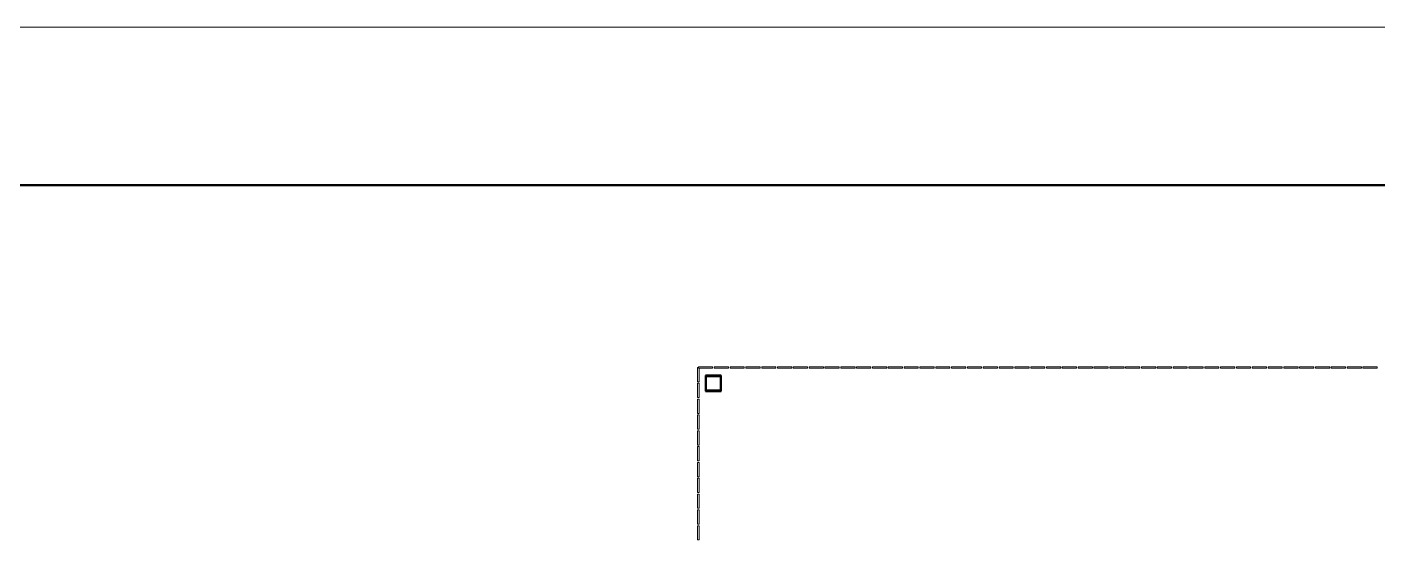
# Model space of a CAD drawing. Header units: millimetres. Extents: x 2140 to 223837, y 2113 to 170313.
# Drawn here: x 17912 to 26464, y 167066 to 170313 of the extents above; entities that cross this region are included whole.
import ezdxf

# ---------------------------------------------------------------- set-up
doc = ezdxf.new("R2010")
doc.units = ezdxf.units.MM
for name, color, linetype, lineweight in [('A-GLAZ-CWMG', 7, 'Continuous', 18), ('G-ANNO-TTLB', 7, 'Continuous', 30), ('G-ANNO-TTLB-THIN', 7, 'Continuous', 20), ('S-COLS', 7, 'Continuous', 18)]:
    doc.layers.add(name, color=color, linetype=linetype, lineweight=lineweight)
doc.layers.add('Стены', color=7, linetype='Continuous')

# ---------------------------------------------------------------- blocks, each defined once
blk = doc.blocks.new('_Лист АР - А1К-736802-План на отм_ 0_000')
at = {"layer": 'G-ANNO-TTLB', "lineweight": 50}
blk.add_line((-197, 687.5), (-766, 687.5), dxfattribs=at)
at = {"layer": 'G-ANNO-TTLB-THIN'}
blk.add_line((-786, 692.5), (-192, 692.5), dxfattribs=at)
blk = doc.blocks.new('Прямоугольный импост - 50х150 2-678927-В_АР_ПЭ_01 Этаж')
at = {"layer": 'A-GLAZ-CWMG'}
for p, q in [((54361.6, -48877.8), (54361.6, -48867.8)), ((54361.6, -48867.8), (54451.7, -48867.8)), ((54451.7, -48877.8), (54361.6, -48877.8)), ((54451.7, -48867.8), (54451.7, -48877.8))]:
    blk.add_line(p, q, dxfattribs=at)
blk = doc.blocks.new('Прямоугольный импост - 50х150 2-V126-В_АР_ПЭ_01 Этаж')
at = {"layer": 'A-GLAZ-CWMG'}
for p, q in [((-41753.1, 83527.2), (-41748.1, 83527.2)), ((-41753.1, 83437), (-41753.1, 83527.2)), ((-41743.1, 83522.2), (-41743.1, 83437)), ((-41743.1, 83437), (-41753.1, 83437))]:
    blk.add_line(p, q, dxfattribs=at)
blk = doc.blocks.new('Прямоугольный импост - 50х150 2-678926-В_АР_ПЭ_01 Этаж')
at = {"layer": 'A-GLAZ-CWMG'}
for p, q in [((54461.7, -48877.8), (54461.7, -48867.8)), ((54461.7, -48867.8), (54551.9, -48867.8)), ((54551.9, -48877.8), (54461.7, -48877.8)), ((54551.9, -48867.8), (54551.9, -48877.8))]:
    blk.add_line(p, q, dxfattribs=at)
blk = doc.blocks.new('Гнутый квадратный профиль _ТУ 36-2287-80_-Колонна - гнутый квадрат_ проф_100x4-745896-В_АР_ПЭ_01 Этаж')
at = {"layer": 'S-COLS', "lineweight": 9}
h = blk.add_hatch(dxfattribs=at)
h.set_pattern_fill('FP_142', color=256, style=0, pattern_type=2)
h.set_pattern_definition([(45, (41653.1, -83427.18), (-212.132, 212.132), [])])
h.paths.add_polyline_path([(-50, -50), (50, -50), (50, 50), (-50, 50)], flags=0)
h.paths.add_polyline_path([(46, -46), (-46, -46), (-46, 46), (46, 46)], flags=0)
at = {"layer": 'S-COLS', "lineweight": 40}
for p, q in [((50, 50), (-50, 50)), ((-50, 50), (-50, -50)), ((-46, -46), (-46, 46)), ((-46, 46), (46, 46)), ((46, 46), (46, -46)), ((50, -50), (50, 50)), ((-50, -50), (50, -50)), ((46, -46), (-46, -46))]:
    blk.add_line(p, q, dxfattribs=at)
blk = doc.blocks.new('Помещение')
at = {"lineweight": 9, "xscale": 200, "yscale": 200, "zscale": 200}
blk.add_blockref('_Лист АР - А1К-736802-План на отм_ 0_000', (157200, 29700), dxfattribs=at)
for name, p in [('Прямоугольный импост - 50х150 2-V126-В_АР_ПЭ_01 Этаж', (61770, 82517.7536)), ('Гнутый квадратный профиль _ТУ 36-2287-80_-Колонна - гнутый квадрат_ проф_100x4-745896-В_АР_ПЭ_01 Этаж', (20116.9036, 165944.9347))]:
    blk.add_blockref(name, p)
for name, p, rotation in [('Прямоугольный импост - 50х150 2-678926-В_АР_ПЭ_01 Этаж', (74573.8073, 117172.1157), 180), ('Прямоугольный импост - 50х150 2-678927-В_АР_ПЭ_01 Этаж', (74573.8073, 117172.1157), 180), ('Прямоугольный импост - 50х150 2-678927-В_АР_ПЭ_01 Этаж', (74673.9739, 117172.1157), 180), ('Прямоугольный импост - 50х150 2-678927-В_АР_ПЭ_01 Этаж', (74774.1406, 117172.1157), 180), ('Прямоугольный импост - 50х150 2-678927-В_АР_ПЭ_01 Этаж', (74874.3073, 117172.1157), 180), ('Прямоугольный импост - 50х150 2-678927-В_АР_ПЭ_01 Этаж', (74974.4739, 117172.1157), 180), ('Прямоугольный импост - 50х150 2-678927-В_АР_ПЭ_01 Этаж', (75074.6406, 117172.1157), 180), ('Прямоугольный импост - 50х150 2-678927-В_АР_ПЭ_01 Этаж', (75174.8073, 117172.1157), 180), ('Прямоугольный импост - 50х150 2-678927-В_АР_ПЭ_01 Этаж', (75274.9739, 117172.1157), 180), ('Прямоугольный импост - 50х150 2-678927-В_АР_ПЭ_01 Этаж', (75375.1406, 117172.1157), 180), ('Прямоугольный импост - 50х150 2-678927-В_АР_ПЭ_01 Этаж', (75475.3073, 117172.1157), 180), ('Прямоугольный импост - 50х150 2-678927-В_АР_ПЭ_01 Этаж', (75575.4739, 117172.1157), 180), ('Прямоугольный импост - 50х150 2-678927-В_АР_ПЭ_01 Этаж', (75675.6406, 117172.1157), 180), ('Прямоугольный импост - 50х150 2-678927-В_АР_ПЭ_01 Этаж', (75775.8073, 117172.1157), 180), ('Прямоугольный импост - 50х150 2-678927-В_АР_ПЭ_01 Этаж', (75875.9739, 117172.1157), 180), ('Прямоугольный импост - 50х150 2-678927-В_АР_ПЭ_01 Этаж', (75976.1406, 117172.1157), 180), ('Прямоугольный импост - 50х150 2-678927-В_АР_ПЭ_01 Этаж', (76076.3073, 117172.1157), 180), ('Прямоугольный импост - 50х150 2-678927-В_АР_ПЭ_01 Этаж', (76176.4739, 117172.1157), 180), ('Прямоугольный импост - 50х150 2-678927-В_АР_ПЭ_01 Этаж', (76276.6406, 117172.1157), 180), ('Прямоугольный импост - 50х150 2-678927-В_АР_ПЭ_01 Этаж', (76376.8073, 117172.1157), 180), ('Прямоугольный импост - 50х150 2-678927-В_АР_ПЭ_01 Этаж', (76476.9739, 117172.1157), 180), ('Прямоугольный импост - 50х150 2-678927-В_АР_ПЭ_01 Этаж', (76577.1406, 117172.1157), 180), ('Прямоугольный импост - 50х150 2-678927-В_АР_ПЭ_01 Этаж', (76677.3073, 117172.1157), 180), ('Прямоугольный импост - 50х150 2-678927-В_АР_ПЭ_01 Этаж', (76777.4739, 117172.1157), 180), ('Прямоугольный импост - 50х150 2-678927-В_АР_ПЭ_01 Этаж', (76877.6406, 117172.1157), 180), ('Прямоугольный импост - 50х150 2-678927-В_АР_ПЭ_01 Этаж', (76977.8073, 117172.1157), 180), ('Прямоугольный импост - 50х150 2-678927-В_АР_ПЭ_01 Этаж', (77077.9739, 117172.1157), 180), ('Прямоугольный импост - 50х150 2-678927-В_АР_ПЭ_01 Этаж', (77178.1406, 117172.1157), 180), ('Прямоугольный импост - 50х150 2-678927-В_АР_ПЭ_01 Этаж', (77278.3073, 117172.1157), 180), ('Прямоугольный импост - 50х150 2-678927-В_АР_ПЭ_01 Этаж', (77378.4739, 117172.1157), 180), ('Прямоугольный импост - 50х150 2-678927-В_АР_ПЭ_01 Этаж', (77478.6406, 117172.1157), 180), ('Прямоугольный импост - 50х150 2-678927-В_АР_ПЭ_01 Этаж', (77578.8073, 117172.1157), 180), ('Прямоугольный импост - 50х150 2-678927-В_АР_ПЭ_01 Этаж', (77678.9739, 117172.1157), 180), ('Прямоугольный импост - 50х150 2-678927-В_АР_ПЭ_01 Этаж', (77779.1406, 117172.1157), 180), ('Прямоугольный импост - 50х150 2-678927-В_АР_ПЭ_01 Этаж', (77879.3073, 117172.1157), 180), ('Прямоугольный импост - 50х150 2-678927-В_АР_ПЭ_01 Этаж', (77979.4739, 117172.1157), 180), ('Прямоугольный импост - 50х150 2-678927-В_АР_ПЭ_01 Этаж', (78079.6406, 117172.1157), 180), ('Прямоугольный импост - 50х150 2-678927-В_АР_ПЭ_01 Этаж', (78179.8073, 117172.1157), 180), ('Прямоугольный импост - 50х150 2-678927-В_АР_ПЭ_01 Этаж', (78279.9739, 117172.1157), 180), ('Прямоугольный импост - 50х150 2-678927-В_АР_ПЭ_01 Этаж', (78380.1406, 117172.1157), 180), ('Прямоугольный импост - 50х150 2-678927-В_АР_ПЭ_01 Этаж', (78480.3073, 117172.1157), 180), ('Прямоугольный импост - 50х150 2-678927-В_АР_ПЭ_01 Этаж', (78580.4739, 117172.1157), 180), ('Прямоугольный импост - 50х150 2-678927-В_АР_ПЭ_01 Этаж', (78680.6406, 117172.1157), 180), ('Прямоугольный импост - 50х150 2-678927-В_АР_ПЭ_01 Этаж', (68894.7226, 220306.3383), 270), ('Прямоугольный импост - 50х150 2-678927-В_АР_ПЭ_01 Этаж', (68894.7226, 220206.1716), 270), ('Прямоугольный импост - 50х150 2-678927-В_АР_ПЭ_01 Этаж', (68894.7226, 220106.005), 270), ('Прямоугольный импост - 50х150 2-678927-В_АР_ПЭ_01 Этаж', (68894.7226, 220005.8383), 270), ('Прямоугольный импост - 50х150 2-678927-В_АР_ПЭ_01 Этаж', (68894.7226, 219905.6716), 270), ('Прямоугольный импост - 50х150 2-678927-В_АР_ПЭ_01 Этаж', (68894.7226, 219805.505), 270), ('Прямоугольный импост - 50х150 2-678927-В_АР_ПЭ_01 Этаж', (68894.7226, 219705.3383), 270), ('Прямоугольный импост - 50х150 2-678927-В_АР_ПЭ_01 Этаж', (68894.7226, 219605.1716), 270), ('Прямоугольный импост - 50х150 2-678927-В_АР_ПЭ_01 Этаж', (68894.7226, 219505.005), 270), ('Прямоугольный импост - 50х150 2-678927-В_АР_ПЭ_01 Этаж', (68894.7226, 219404.8383), 270)]:
    blk.add_blockref(name, p, dxfattribs=dict(rotation=rotation))

msp = doc.modelspace()

# ---------------------------------------------------------------- block references
at = {"layer": 'Стены'}
msp.add_blockref('Помещение', (2139.8, 2112.9), dxfattribs=at)

doc.saveas('drawing.dxf')
